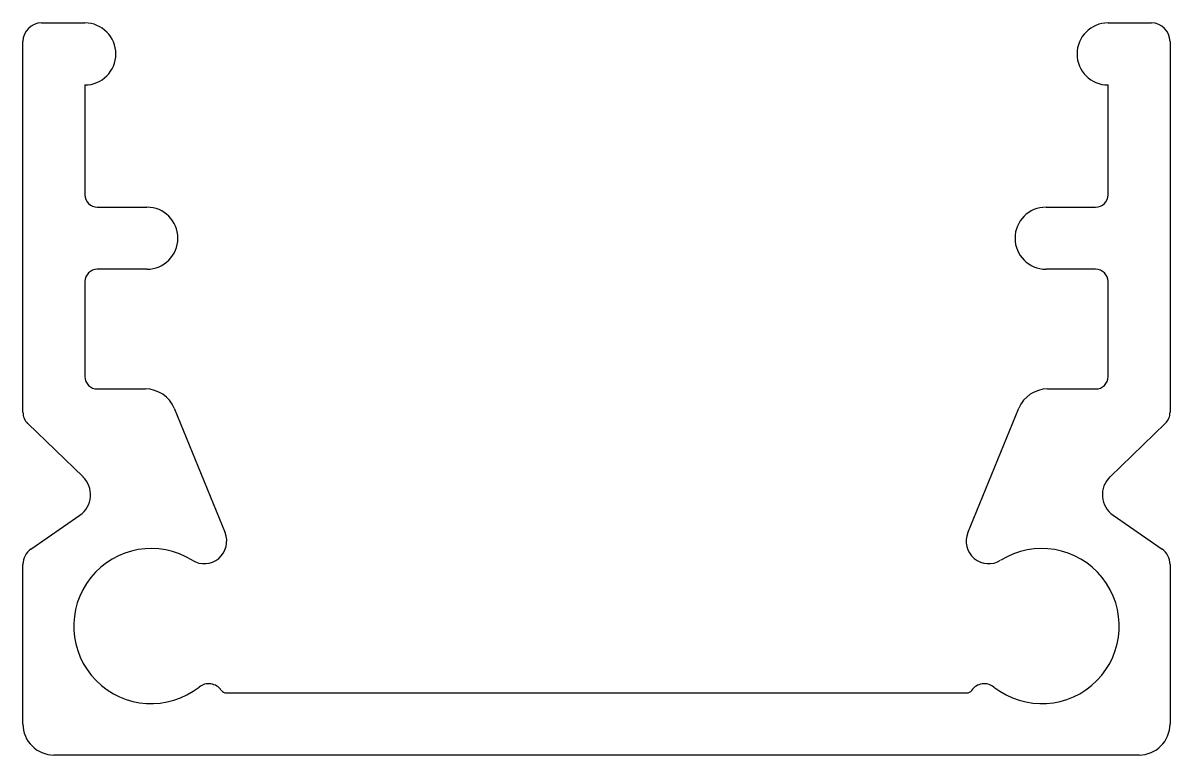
# Model space of a CAD drawing. Extents: x 0.9 to 19.4, y 1 to 12.8.
import ezdxf

# ---------------------------------------------------------------- set-up
doc = ezdxf.new("R2010")
doc.units = 0
doc.layers.get('0').update_dxf_attribs({"linetype": 'CONTINUOUS'})

msp = doc.modelspace()

# ---------------------------------------------------------------- linework, layer by layer
for p, q in [((1.218, 12.783), (1.918, 12.783)), ((18.418, 12.783), (19.118, 12.783)), ((0.918, 6.508), (0.918, 12.483)), ((19.418, 12.483), (19.418, 6.508)), ((1.918, 11.783), (1.918, 10.013)), ((18.418, 10.013), (18.418, 11.783)), ((2.118, 9.813), (2.918, 9.813)), ((17.418, 9.813), (18.218, 9.813)), ((2.918, 8.813), (2.118, 8.813)), ((18.218, 8.813), (17.418, 8.813)), ((1.918, 8.613), (1.918, 7.083)), ((18.418, 7.083), (18.418, 8.613)), ((2.118, 6.883), (2.895, 6.883)), ((17.442, 6.883), (18.218, 6.883)), ((3.358, 6.572), (4.178, 4.567)), ((16.159, 4.567), (16.979, 6.572)), ((1.887, 5.466), (0.995, 6.328)), ((19.342, 6.328), (18.45, 5.466)), ((1.047, 4.302), (1.837, 4.85)), ((18.499, 4.85), (19.289, 4.302)), ((0.918, 1.483), (0.918, 4.055)), ((19.418, 4.055), (19.418, 1.483)), ((4.2, 1.983), (16.137, 1.983)), ((18.918, 0.983), (1.418, 0.983))]:
    msp.add_line(p, q)
for centre, radius, start, end in [((1.218, 12.483), 0.3, 90, 180), ((1.918, 12.283), 0.5, 270, 90), ((18.418, 12.283), 0.5, 90, 270), ((19.118, 12.483), 0.3, 0, 90), ((2.118, 10.013), 0.2, 180, 270), ((18.218, 10.013), 0.2, 270, 0), ((2.918, 9.313), 0.5, 270, 90), ((17.418, 9.313), 0.5, 90, 270), ((2.118, 8.613), 0.2, 90, 180), ((18.218, 8.613), 0.2, 360, 90), ((2.118, 7.083), 0.2, 180, 270), ((18.218, 7.083), 0.2, 270, 360), ((2.895, 6.383), 0.5, 22.2542, 90), ((17.442, 6.383), 0.5, 90, 157.7458), ((1.168, 6.508), 0.25, 180, 226.0088), ((19.168, 6.508), 0.25, 313.9912, 0), ((1.609, 5.178), 0.4, 304.7481, 46.0088), ((18.727, 5.178), 0.4, 133.9912, 235.2519), ((3.842, 4.43), 0.363, 238.0164, 22.2542), ((16.494, 4.43), 0.363, 157.7458, 301.9836), ((1.218, 4.055), 0.3, 124.7481, 180), ((2.988, 3.062), 1.25, 58.0164, 308.1056), ((17.349, 3.062), 1.25, 231.8944, 121.9836), ((19.118, 4.055), 0.3, 360, 55.2519), ((3.913, 1.882), 0.25, 35.0419, 128.1056), ((16.423, 1.882), 0.25, 51.8944, 144.9581), ((4.2, 2.083), 0.1, 215.0419, 270), ((16.137, 2.083), 0.1, 270, 324.9581), ((1.418, 1.483), 0.5, 180, 270), ((18.918, 1.483), 0.5, 270, 0)]:
    msp.add_arc(centre, radius, start, end)

doc.saveas('drawing.dxf')
